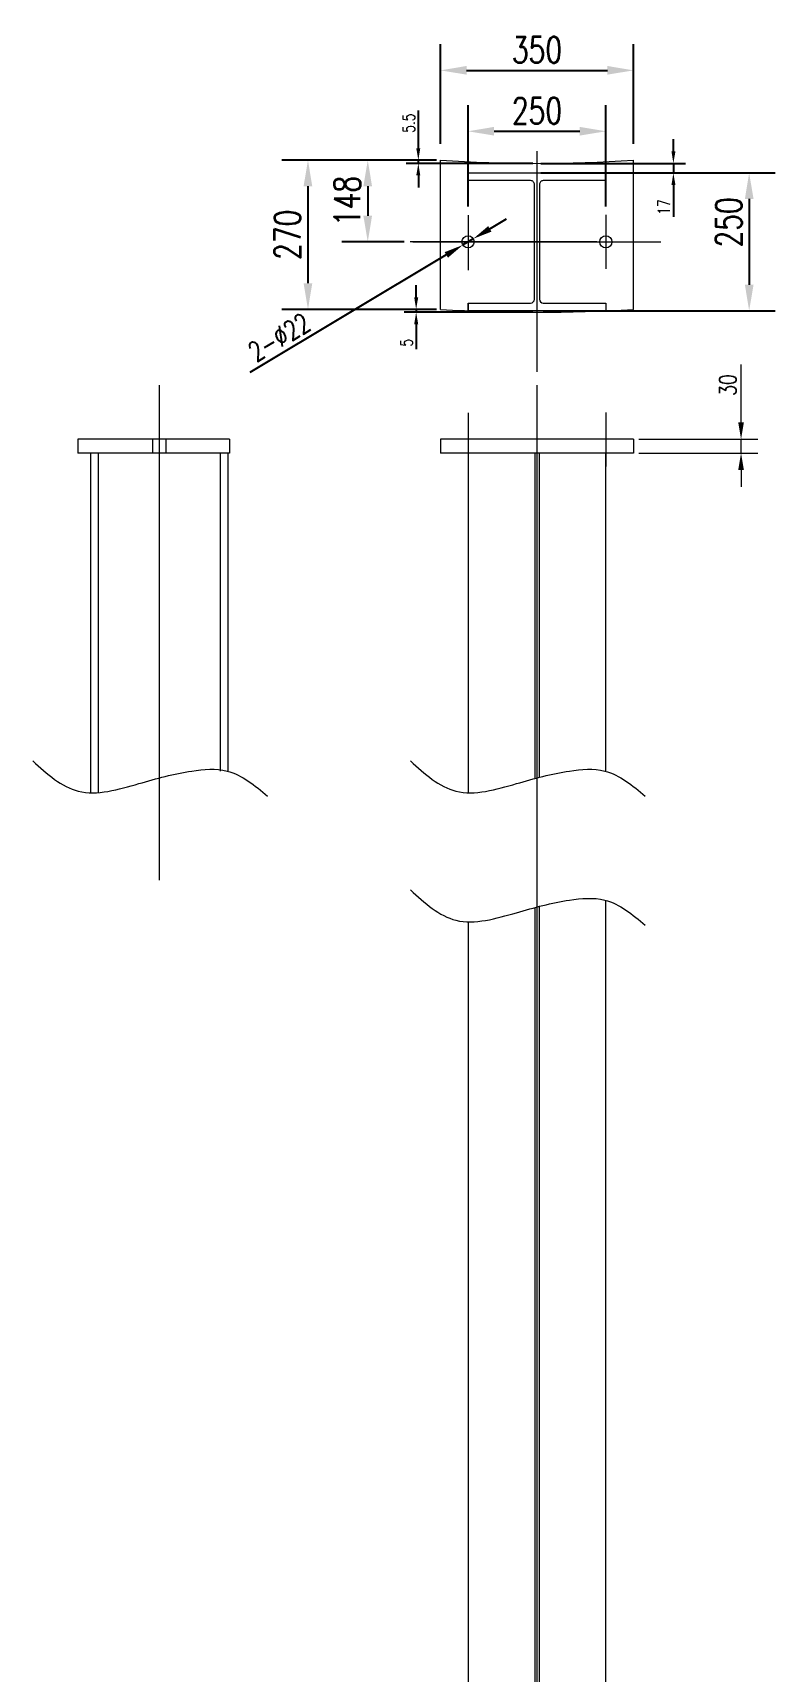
# Model space of a CAD drawing. Extents: x -1260320 to -915870, y -314911 to -145307.
# Drawn here: x -1137979 to -1132590, y -301054 to -289165 of the extents above; entities that cross this region are included whole.
import ezdxf

# ---------------------------------------------------------------- set-up
doc = ezdxf.new("R2010")
doc.units = 0
doc.header["$LTSCALE"] = 1500
doc.header["$MEASUREMENT"] = 0
doc.header["$PDMODE"] = 1
doc.header["$PDSIZE"] = 50
for name, pattern in [('CENTER', [2, 1.25, -0.25, 0.25, -0.25]), ('DASHEDX2', [1.5, 1, -0.5]), ('PF_CENTER', [2, 1.25, -0.25, 0.25, -0.25]), ('PF_DASHED', [0.75, 0.5, -0.25])]:
    doc.linetypes.add(name, pattern=pattern)
doc.layers.get('DEFPOINTS').update_dxf_attribs({"linetype": 'CONTINUOUS'})
for name, color, linetype in [('SMPEN_CENTER', 1, 'PF_CENTER'), ('SMPEN_DASHED', 5, 'PF_DASHED'), ('SMPEN_DIM', 3, 'CONTINUOUS'), ('SMPEN_THICK', 7, 'CONTINUOUS'), ('SMPEN_THIN', 2, 'CONTINUOUS'), ('尺寸线', 3, 'CONTINUOUS'), ('粗实线', 7, 'CONTINUOUS')]:
    doc.layers.add(name, color=color, linetype=linetype)
doc.layers.add('尺寸公差', color=5, linetype='CONTINUOUS', lineweight=25)
doc.styles.add('ROMANS', font='romans', dxfattribs={"width": 0.75})
doc.dimstyles.get("Standard").update_dxf_attribs({"dimscale": 150, "dimtxt": 2.5, "dimasz": 2, "dimexe": 2, "dimexo": 1, "dimgap": 1, "dimtad": 1, "dimdec": 0, "dimzin": 0, "dimdsep": 46, "dimtxsty": 'ROMANS', "dimcen": 0.09, "dimadec": 0, "dimazin": 0, "dimtfac": 1, "dimtdec": 4, "dimtmove": 0, "dimatfit": 3, "dimfxl": 0, "dimtolj": 1, "dimtzin": 0, "dimarcsym": 0})

# ---------------------------------------------------------------- blocks, each defined once
blk = doc.blocks.new('*D252')
at = {"layer": 'DEFPOINTS', "color": 0}
for p in [(-1135196, -291193), (-1135019, -291172), (-1134319, -291193)]:
    blk.add_point(p, dxfattribs=at)
at = {"layer": 'SMPEN_DIM', "color": 0, "lineweight": -2}
for p, q in [((-1135196, -291085), (-1135196, -290997)), ((-1135049, -291172), (-1135283, -291172)), ((-1134349, -291193), (-1135283, -291193)), ((-1135196, -291172), (-1135196, -291193)), ((-1135196, -291280), (-1135196, -291461))]:
    blk.add_line(p, q, dxfattribs=at)
at = {"layer": 'SMPEN_DIM', "color": 0}
for points in [[(-1135210, -291085), (-1135181, -291085), (-1135196, -291172)], [(-1135210, -291280), (-1135181, -291280), (-1135196, -291193)]]:
    blk.add_solid(points, dxfattribs=at)
at = {"layer": 'SMPEN_DIM', "color": 0, "lineweight": 15, "insert": (-1135265, -291414), "char_height": 87.5, "attachment_point": 5, "rotation": 90, "style": 'ROMANS'}
blk.add_mtext('\\A1;5', dxfattribs=at)
blk = doc.blocks.new('*D253')
at = {"layer": 'DEFPOINTS', "color": 0}
for p in [(-1135019, -290090), (-1135981, -291172), (-1135019, -291172)]:
    blk.add_point(p, dxfattribs=at)
at = {"layer": '尺寸线', "color": 3, "lineweight": -2}
for p, q in [((-1135082, -290090), (-1136170, -290090)), ((-1135981, -290279), (-1135981, -290983)), ((-1135082, -291172), (-1136170, -291172))]:
    blk.add_line(p, q, dxfattribs=at)
at = {"layer": '尺寸线', "color": 3}
for points in [[(-1136013, -290279), (-1135950, -290279), (-1135981, -290090)], [(-1136013, -290983), (-1135950, -290983), (-1135981, -291172)]]:
    blk.add_solid(points, dxfattribs=at)
at = {"layer": '尺寸线', "color": 3, "lineweight": 15, "insert": (-1136130, -290631), "char_height": 189, "attachment_point": 5, "rotation": 90, "style": 'ROMANS'}
blk.add_mtext('\\A1;270', dxfattribs=at)
blk = doc.blocks.new('*D254')
at = {"layer": 'DEFPOINTS', "color": 0}
for p in [(-1134338, -290182), (-1134338, -291182), (-1132779, -291182)]:
    blk.add_point(p, dxfattribs=at)
at = {"layer": '尺寸线', "color": 3, "lineweight": -2}
for p, q in [((-1134275, -290182), (-1132590, -290182)), ((-1132779, -290371), (-1132779, -290993)), ((-1134275, -291182), (-1132590, -291182))]:
    blk.add_line(p, q, dxfattribs=at)
at = {"layer": '尺寸线', "color": 3}
for points in [[(-1132810, -290371), (-1132747, -290371), (-1132779, -290182)], [(-1132810, -290993), (-1132747, -290993), (-1132779, -291182)]]:
    blk.add_solid(points, dxfattribs=at)
at = {"layer": '尺寸线', "color": 3, "lineweight": 15, "insert": (-1132927, -290541), "char_height": 189, "attachment_point": 5, "rotation": 90, "style": 'ROMANS'}
blk.add_mtext('\\A1;250', dxfattribs=at)
blk = doc.blocks.new('*D255')
at = {"layer": 'DEFPOINTS', "color": 0}
for p in [(-1134319, -290113), (-1134319, -290182), (-1133329, -290182)]:
    blk.add_point(p, dxfattribs=at)
at = {"layer": 'SMPEN_DIM', "color": 0, "lineweight": -2}
for p, q in [((-1133329, -290025), (-1133329, -289938)), ((-1134290, -290113), (-1133241, -290113)), ((-1134290, -290182), (-1133241, -290182)), ((-1133329, -290113), (-1133329, -290182)), ((-1133329, -290270), (-1133329, -290501))]:
    blk.add_line(p, q, dxfattribs=at)
at = {"layer": 'SMPEN_DIM', "color": 0}
for points in [[(-1133343, -290025), (-1133314, -290025), (-1133329, -290113)], [(-1133343, -290270), (-1133314, -290270), (-1133329, -290182)]]:
    blk.add_solid(points, dxfattribs=at)
at = {"layer": 'SMPEN_DIM', "color": 0, "lineweight": 15, "insert": (-1133398, -290429), "char_height": 87.5, "attachment_point": 5, "rotation": 90, "style": 'ROMANS'}
blk.add_mtext('\\A1;17', dxfattribs=at)
blk = doc.blocks.new('*D256')
at = {"layer": 'DEFPOINTS', "color": 0}
for p in [(-1133819, -289880), (-1134819, -290489), (-1133819, -290489)]:
    blk.add_point(p, dxfattribs=at)
at = {"layer": '尺寸线', "color": 3, "lineweight": -2}
for p, q in [((-1134819, -290426), (-1134819, -289691)), ((-1133819, -290426), (-1133819, -289691)), ((-1134630, -289880), (-1134008, -289880))]:
    blk.add_line(p, q, dxfattribs=at)
at = {"layer": '尺寸线', "color": 3}
for points in [[(-1134630, -289848), (-1134630, -289911), (-1134819, -289880)], [(-1134008, -289848), (-1134008, -289911), (-1133819, -289880)]]:
    blk.add_solid(points, dxfattribs=at)
at = {"layer": '尺寸线', "color": 3, "lineweight": 15, "insert": (-1134319, -289731), "char_height": 189, "attachment_point": 5, "style": 'ROMANS'}
blk.add_mtext('\\A1;250', dxfattribs=at)
blk = doc.blocks.new('*D257')
at = {"layer": 'DEFPOINTS', "color": 0}
for p in [(-1135019, -290090), (-1135547, -290682), (-1135219, -290682)]:
    blk.add_point(p, dxfattribs=at)
at = {"layer": '尺寸线', "color": 3, "lineweight": -2}
for p, q in [((-1135082, -290090), (-1135736, -290090)), ((-1135547, -290279), (-1135547, -290493)), ((-1135282, -290682), (-1135736, -290682))]:
    blk.add_line(p, q, dxfattribs=at)
at = {"layer": '尺寸线', "color": 3}
for points in [[(-1135579, -290279), (-1135516, -290279), (-1135547, -290090)], [(-1135579, -290493), (-1135516, -290493), (-1135547, -290682)]]:
    blk.add_solid(points, dxfattribs=at)
at = {"layer": '尺寸线', "color": 3, "lineweight": 15, "insert": (-1135696, -290386), "char_height": 189, "attachment_point": 5, "rotation": 90, "style": 'ROMANS'}
blk.add_mtext('\\A1;148', dxfattribs=at)
blk = doc.blocks.new('*D258')
at = {"layer": 'DEFPOINTS', "color": 0}
for p in [(-1135180, -290113), (-1135019, -290090), (-1134319, -290113)]:
    blk.add_point(p, dxfattribs=at)
at = {"layer": 'SMPEN_DIM', "color": 0, "lineweight": -2}
for p, q in [((-1135180, -290003), (-1135180, -289728)), ((-1135049, -290090), (-1135268, -290090)), ((-1134349, -290113), (-1135268, -290113)), ((-1135180, -290113), (-1135180, -290090)), ((-1135180, -290200), (-1135180, -290288))]:
    blk.add_line(p, q, dxfattribs=at)
at = {"layer": 'SMPEN_DIM', "color": 0}
for points in [[(-1135195, -290003), (-1135166, -290003), (-1135180, -290090)], [(-1135195, -290200), (-1135166, -290200), (-1135180, -290113)]]:
    blk.add_solid(points, dxfattribs=at)
at = {"layer": 'SMPEN_DIM', "color": 0, "lineweight": 15, "insert": (-1135249, -289821), "char_height": 87.5, "attachment_point": 5, "rotation": 90, "style": 'ROMANS'}
blk.add_mtext('\\A1;5.5', dxfattribs=at)
blk = doc.blocks.new('*D259')
at = {"layer": 'DEFPOINTS', "color": 0}
for p in [(-1134782, -290660), (-1134857, -290705)]:
    blk.add_point(p, dxfattribs=at)
at = {"layer": 'SMPEN_DIM', "color": 0, "lineweight": -2}
for p, q in [((-1134661, -290588), (-1134541, -290516)), ((-1134782, -290660), (-1134857, -290705)), ((-1134977, -290777), (-1136403, -291630))]:
    blk.add_line(p, q, dxfattribs=at)
at = {"layer": 'SMPEN_DIM', "color": 0}
for points in [[(-1134673, -290568), (-1134649, -290608), (-1134782, -290660)], [(-1134989, -290757), (-1134965, -290797), (-1134857, -290705)]]:
    blk.add_solid(points, dxfattribs=at)
at = {"layer": 'SMPEN_DIM', "color": 0, "lineweight": 15, "insert": (-1136189, -291374), "char_height": 140, "attachment_point": 5, "rotation": 30.8906, "style": 'ROMANS'}
blk.add_mtext('\\A1;2-%%c22', dxfattribs=at)
blk = doc.blocks.new('*D284')
at = {"layer": 'DEFPOINTS', "color": 0}
for p in [(-1133619, -289438), (-1135019, -290033), (-1133619, -290033)]:
    blk.add_point(p, dxfattribs=at)
at = {"layer": '尺寸线', "color": 3, "lineweight": -2}
for p, q in [((-1135019, -289970), (-1135019, -289249)), ((-1133619, -289970), (-1133619, -289249)), ((-1134830, -289438), (-1133808, -289438))]:
    blk.add_line(p, q, dxfattribs=at)
at = {"layer": '尺寸线', "color": 3}
for points in [[(-1134830, -289406), (-1134830, -289469), (-1135019, -289438)], [(-1133808, -289406), (-1133808, -289469), (-1133619, -289438)]]:
    blk.add_solid(points, dxfattribs=at)
at = {"layer": '尺寸线', "color": 3, "lineweight": 15, "insert": (-1134319, -289289), "char_height": 189, "attachment_point": 5, "style": 'ROMANS'}
blk.add_mtext('\\A1;350', dxfattribs=at)

msp = doc.modelspace()

# ---------------------------------------------------------------- linework, layer by layer
at = {"layer": 'SMPEN_CENTER', "lineweight": 15, "ltscale": 8}
for p, q in [((-1134319.342, -290025.029), (-1134319.342, -291624.561)), ((-1134819.342, -290489.148), (-1134819.342, -290887.867)), ((-1133819.342, -290487.254), (-1133819.342, -290878.049)), ((-1134791.065, -290682.14), (-1135239.639, -290682.14)), ((-1135219.342, -290682.14), (-1133419.342, -290682.14)), ((-1133883.498, -290682.14), (-1134791.065, -290682.14)), ((-1137060.388, -291722.758), (-1137060.388, -295315.062)), ((-1134319.342, -291722.758), (-1134319.342, -302535.804)), ((-1137060.388, -291819.587), (-1137060.388, -292435.643)), ((-1134819.342, -291923.275), (-1134819.342, -292321.994)), ((-1133819.342, -291921.381), (-1133819.342, -292312.176))]:
    msp.add_line(p, q, dxfattribs=at)
at = {"layer": 'SMPEN_DASHED', "lineweight": 15, "ltscale": 30}
msp.add_line((-1133819.342, -290182.14), (-1133819.342, -290238.14), dxfattribs=at)
at = {"layer": 'SMPEN_DIM', "lineweight": 15}
for p, q in [((-1132837.743, -291992.416), (-1132837.743, -291572.416)), ((-1133578.508, -292114.916), (-1132715.243, -292114.916)), ((-1133578.508, -292214.916), (-1132715.243, -292214.916)), ((-1132837.743, -292214.916), (-1132837.743, -292114.916)), ((-1132837.743, -292337.416), (-1132837.743, -292459.916))]:
    msp.add_line(p, q, dxfattribs=at)
for points in [[(-1132858.159, -291992.416), (-1132817.326, -291992.416), (-1132837.743, -292114.916)], [(-1132858.159, -292337.416), (-1132817.326, -292337.416), (-1132837.743, -292214.916)]]:
    msp.add_solid(points, dxfattribs=at)
at = {"layer": 'SMPEN_THICK', "lineweight": 15, "ltscale": 20}
for radius, start, end in [(10920, 266.3246724, 273.6753252), (12000, 266.6558467, 273.3441511)]:
    msp.add_arc((-1134319.342, -279192.561), radius, start, end, dxfattribs=at)
at = {"layer": 'SMPEN_THIN', "color": 0, "lineweight": 15, "ltscale": 20}
for points in [[(-1135237.527, -294448.682), (-1134907.625, -294668.443), (-1134467.756, -294613.503), (-1134082.871, -294521.936), (-1133826.28, -294521.936), (-1133533.034, -294705.07)], [(-1135237.527, -295385.075), (-1134907.625, -295604.836), (-1134467.756, -295549.896), (-1134082.871, -295458.328), (-1133826.28, -295458.328), (-1133533.034, -295641.462)]]:
    msp.add_spline(points, degree=3, dxfattribs=at)
at = {"layer": '尺寸公差', "color": 0, "linetype": 'DASHEDX2', "lineweight": 15, "ltscale": 20}
for p, q in [((-1134335.342, -292214.916), (-1134335.342, -294576.513)), ((-1134303.342, -292214.916), (-1134303.342, -294568.133)), ((-1134335.342, -295512.905), (-1134335.342, -302506.226)), ((-1134303.342, -295504.526), (-1134303.342, -302506.226))]:
    msp.add_line(p, q, dxfattribs=at)
at = {"layer": '尺寸公差', "color": 0, "lineweight": 15, "ltscale": 20}
msp.add_spline([(-1137978.574, -294448.682), (-1137648.672, -294668.443), (-1137208.803, -294613.503), (-1136823.918, -294521.936), (-1136567.327, -294521.936), (-1136274.081, -294705.07)], degree=3, dxfattribs=at)
at = {"layer": '粗实线', "lineweight": 15, "ltscale": 30}
for p, q in [((-1135019.342, -291172.127), (-1135019.342, -290090.102)), ((-1133619.342, -291172.127), (-1133619.342, -290090.102)), ((-1134819.342, -291126.14), (-1134819.342, -291182.14))]:
    msp.add_line(p, q, dxfattribs=at)
at = {"layer": '粗实线', "color": 0, "lineweight": 15, "ltscale": 20}
for p, q in [((-1136549.967, -292114.916), (-1137652.426, -292114.916)), ((-1136549.967, -292214.916), (-1137652.426, -292214.916)), ((-1137560.388, -292214.916), (-1137560.388, -294679.91)), ((-1137504.388, -292214.916), (-1137504.388, -294679.91)), ((-1136616.388, -294523.761), (-1136616.388, -292214.916)), ((-1136560.388, -294523.761), (-1136560.388, -292214.916)), ((-1133619.342, -292114.916), (-1135019.342, -292114.916)), ((-1135019.342, -292114.916), (-1135019.342, -292214.916)), ((-1134819.342, -292214.916), (-1134819.342, -294679.91)), ((-1133819.342, -294523.761), (-1133819.342, -292214.916)), ((-1133619.342, -292114.916), (-1133619.342, -292214.916)), ((-1133819.342, -302506.226), (-1133819.342, -295460.154)), ((-1134819.342, -295616.303), (-1134819.342, -302506.226))]:
    msp.add_line(p, q, dxfattribs=at)
at = {"layer": '粗实线', "lineweight": 15, "ltscale": 20}
for p, q in [((-1137652.426, -292114.916), (-1137652.426, -292214.916)), ((-1136549.967, -292114.916), (-1136549.967, -292214.916))]:
    msp.add_line(p, q, dxfattribs=at)
at = {"layer": '粗实线', "color": 0, "linetype": 'CENTER', "lineweight": 15, "ltscale": 10}
for p, q in [((-1137108.388, -292114.916), (-1137108.388, -292214.916)), ((-1137012.388, -292114.916), (-1137012.388, -292214.916))]:
    msp.add_line(p, q, dxfattribs=at)
at = {"layer": '粗实线', "lineweight": 15, "ltscale": 8}
msp.add_line((-1133619.342, -292214.916), (-1135019.342, -292214.916), dxfattribs=at)
at = {"layer": '粗实线', "lineweight": 15, "ltscale": 30}
msp.add_lwpolyline([(-1133819.342, -290238.14), (-1134273.342, -290238.14, 0.414213567), (-1134301.342, -290266.14), (-1134301.342, -291098.14, 0.414213557), (-1134273.342, -291126.14), (-1133819.342, -291126.14), (-1133819.342, -291182.14), (-1134819.342, -291182.14), (-1134819.342, -291126.14), (-1134365.342, -291126.14, 0.414213549), (-1134337.342, -291098.14), (-1134337.342, -290266.14, 0.414213575), (-1134365.342, -290238.14), (-1134819.342, -290238.14), (-1134819.342, -290182.14), (-1133819.342, -290182.14), (-1133819.342, -290238.14)], format="xyb", dxfattribs=at)
at = {"layer": '粗实线', "lineweight": 15, "ltscale": 20}
for centre in [(-1134819.342, -290682.14), (-1133819.342, -290682.652)]:
    msp.add_circle(centre, 44, dxfattribs=at)

# ---------------------------------------------------------------- texts
at = {"layer": 'SMPEN_DIM', "lineweight": 15, "insert": (-1132933.993, -291721.166), "char_height": 122.5, "attachment_point": 5, "rotation": 90, "style": 'ROMANS'}
msp.add_mtext('30', dxfattribs=at)

# ---------------------------------------------------------------- dimensions: what is measured, and where the dimension line sits
at = {"layer": 'SMPEN_DIM', "lineweight": 15}
dim = msp.add_linear_dim(base=(-1135180.326, -290112.561), p1=(-1135019.342, -290090.102), p2=(-1134319.342, -290112.561), angle=90, text='5.5', dimstyle='Standard', override={"dimscale": 25, "dimtxt": 3.5, "dimasz": 3.5, "dimexe": 3.5, "dimexo": 1.166667, "dimgap": 1, "dimtad": 1, "dimtih": 0, "dimdec": 1, "dimzin": 8, "dimtofl": 1, "dimatfit": 0, "dimtzin": 16508}, dxfattribs=at)
dim.commit()
dim.dimension.update_dxf_attribs({"geometry": '*D258', "text_midpoint": (-1135180.326, -289821.352), "dimtype": 160})
for base, p1, p2, text, picture, middle in [((-1133328.903, -290182.14), (-1134319.342, -290112.561), (-1134319.342, -290182.14), '17', '*D255', (-1133397.653, -290429.015)), ((-1135195.809, -291192.561), (-1135019.342, -291172.127), (-1134319.342, -291192.561), '5', '*D252', (-1135264.559, -291414.436))]:
    dim = msp.add_linear_dim(base=base, p1=p1, p2=p2, angle=90, text=text, dimstyle='Standard', override={"dimscale": 25, "dimtxt": 3.5, "dimasz": 3.5, "dimexe": 3.5, "dimexo": 1.166667, "dimgap": 1, "dimtad": 1, "dimtih": 0, "dimdec": 1, "dimzin": 8, "dimtofl": 1, "dimatfit": 0, "dimtzin": 16508}, dxfattribs=at)
    dim.commit()
    dim.dimension.update_dxf_attribs({"geometry": picture, "text_midpoint": middle})
dim = msp.add_diameter_dim_2p(p1=(-1134781.583, -290659.55), p2=(-1134857.1, -290704.729), text='2-%%c22', dimstyle='Standard', override={"dimscale": 40, "dimtxt": 3.5, "dimasz": 3.5, "dimexe": 3.5, "dimexo": 1.166667, "dimgap": 1, "dimtad": 1, "dimtih": 0, "dimdec": 1, "dimzin": 8, "dimtofl": 1, "dimatfit": 0, "dimtzin": 16508}, dxfattribs=at)
dim.commit()
dim.dimension.update_dxf_attribs({"geometry": '*D259', "text_midpoint": (-1136132.755, -291467.91), "dimtype": 163})
at = {"layer": '尺寸线', "lineweight": 15}
for base, p1, p2, angle, text, picture, middle in [((-1133619.342, -289437.614), (-1135019.342, -290032.871), (-1133619.342, -290032.871), 180, '350', '*D284', (-1134319.342, -289289.114)), ((-1133819.342, -289879.945), (-1134819.342, -290489.148), (-1133819.342, -290489.148), 180, '250', '*D256', (-1134319.342, -289731.445)), ((-1135981.088, -291172.127), (-1135019.342, -290090.102), (-1135019.342, -291172.127), 90, '270', '*D253', (-1136129.588, -290631.115)), ((-1135547.343, -290682.14), (-1135019.342, -290090.102), (-1135219.342, -290682.14), 90, '148', '*D257', (-1135695.843, -290386.121))]:
    dim = msp.add_linear_dim(base=base, p1=p1, p2=p2, angle=angle, text=text, dimstyle='Standard', override={"dimscale": 54, "dimtxt": 3.5, "dimasz": 3.5, "dimexe": 3.5, "dimexo": 1.166667, "dimgap": 1, "dimtad": 1, "dimtih": 0, "dimdec": 2, "dimzin": 8, "dimclrd": 3, "dimclre": 3, "dimclrt": 3, "dimtdec": 2, "dimatfit": 0, "dimtzin": 8}, dxfattribs=at)
    dim.commit()
    dim.dimension.update_dxf_attribs({"geometry": picture, "text_midpoint": middle})
dim = msp.add_linear_dim(base=(-1132778.673, -291182.14), p1=(-1134337.782, -290182.14), p2=(-1134337.782, -291182.14), angle=90, text='250', dimstyle='Standard', override={"dimscale": 54, "dimtxt": 3.5, "dimasz": 3.5, "dimexe": 3.5, "dimexo": 1.166667, "dimgap": 1, "dimtad": 1, "dimtih": 0, "dimdec": 2, "dimzin": 8, "dimclrd": 3, "dimclre": 3, "dimclrt": 3, "dimtdec": 2, "dimatfit": 0, "dimtzin": 8}, dxfattribs=at)
dim.commit()
dim.dimension.update_dxf_attribs({"geometry": '*D254', "text_midpoint": (-1132778.673, -290540.688), "dimtype": 160})

doc.saveas('drawing.dxf')
